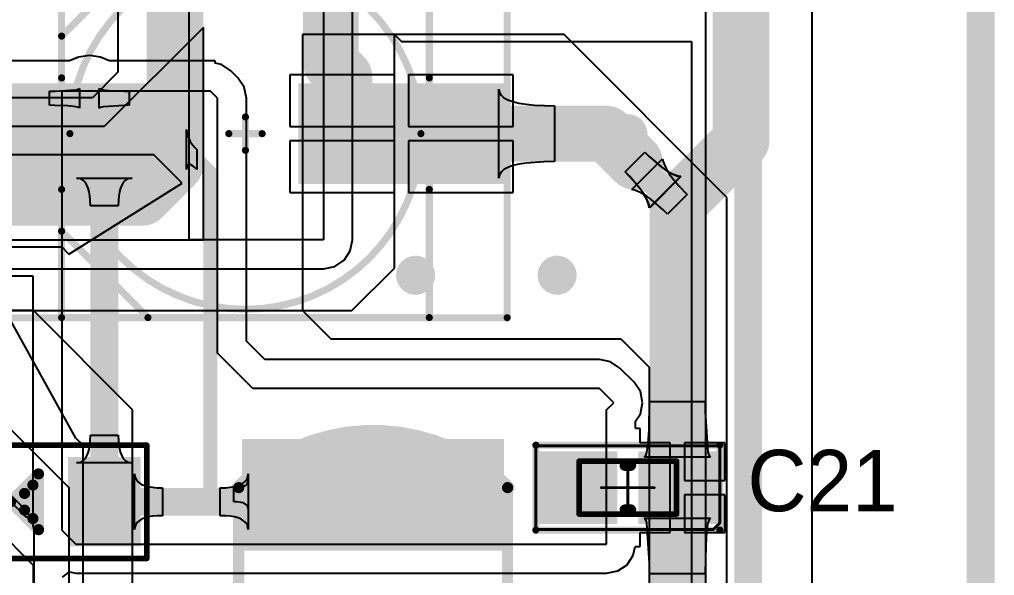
# Model space of a CAD drawing. Header units: millimetres. Extents: x -0.28 to 4.38, y -0.01 to 4.88.
# Drawn here: x 2.71 to 3.399, y 1.283 to 1.676 of the extents above; entities that cross this region are included whole.
import ezdxf

# ---------------------------------------------------------------- set-up
doc = ezdxf.new("R2010")
doc.units = ezdxf.units.MM
doc.header["$MEASUREMENT"] = 0
for name, color, linetype in [('BottomLayer', 5, 'Continuous'), ('Mechanical1', 6, 'Continuous'), ('Mechanical13', 56, 'Continuous'), ('Mechanical15', 56, 'Continuous'), ('MultiLayer', 9, 'Continuous'), ('TopLayer', 1, 'Continuous'), ('TopOverlay', 2, 'Continuous'), ('TopPaste', 8, 'Continuous'), ('TopSolder', 216, 'Continuous'), ('ViaHoleLayer', 16, 'Continuous')]:
    doc.layers.add(name, color=color, linetype=linetype)

# ---------------------------------------------------------------- blocks, each defined once
blk = doc.blocks.new('L_SMD_54')
at = {"layer": 'TopLayer'}
for points in [[(-0.05543, -0.08358), (0.01543, -0.08358), (-0.05543, 0.09358), (0.01543, 0.09358)], [(0.08457, -0.08358), (0.15543, -0.08358), (0.08457, 0.09358), (0.15543, 0.09358)]]:
    blk.add_solid(points, dxfattribs=at)
at = {"layer": 'TopOverlay', "const_width": 0.01}
for points in [[(-0.025, -0.09, -0.414214), (-0.025, 0.1)], [(0.125, 0.1, -0.414214), (0.125, -0.09)]]:
    blk.add_lwpolyline(points, format="xyb", dxfattribs=at)
at = {"layer": 'TopOverlay'}
for points, const_width in [([(-0.0275, 0.1, 1), (-0.0225, 0.1, 1)], 0.005), ([(-0.02697, 0.1, 1), (-0.02303, 0.1, 1)], 0.00394), ([(0.1225, 0.1, 1), (0.1275, 0.1, 1)], 0.005), ([(0.12303, 0.1, 1), (0.12697, 0.1, 1)], 0.00394), ([(-0.0275, -0.09, 1), (-0.0225, -0.09, 1)], 0.005), ([(-0.02697, -0.09, 1), (-0.02303, -0.09, 1)], 0.00394), ([(0.1225, -0.09, 1), (0.1275, -0.09, 1)], 0.005), ([(0.12303, -0.09, 1), (0.12697, -0.09, 1)], 0.00394)]:
    blk.add_lwpolyline(points, format="xyb", close=True, dxfattribs=dict(at, const_width=const_width))
at = {"layer": 'TopOverlay', "const_width": 0.00787}
for points in [[(-0.025, 0.1), (0.125, 0.1)], [(0.125, -0.09), (-0.025, -0.09)]]:
    blk.add_lwpolyline(points, dxfattribs=at)
at = {"layer": 'TopPaste'}
for points in [[(-0.05543, -0.08358), (0.01543, -0.08358), (-0.05543, 0.09358), (0.01543, 0.09358)], [(0.08457, -0.08358), (0.15543, -0.08358), (0.08457, 0.09358), (0.15543, 0.09358)]]:
    blk.add_solid(points, dxfattribs=at)
at = {"layer": 'TopSolder'}
for points in [[(-0.05943, -0.08758), (0.01943, -0.08758), (-0.05943, 0.09758), (0.01943, 0.09758)], [(0.08057, -0.08758), (0.15943, -0.08758), (0.08057, 0.09758), (0.15943, 0.09758)]]:
    blk.add_solid(points, dxfattribs=at)
blk = doc.blocks.new('DIO_SMD_123_56')
at = {"layer": 'TopLayer'}
for points in [[(-0.08165, 0.02756), (-0.08165, -0.02756), (-0.03835, 0.02756), (-0.03835, -0.02756)], [(0.08165, 0.02756), (0.03835, 0.02756), (0.08165, -0.02756), (0.03835, -0.02756)]]:
    blk.add_solid(points, dxfattribs=at)
at = {"layer": 'TopOverlay'}
for points, const_width in [([(-0.085, 0.03), (-0.075, 0.04)], 0.004), ([(-0.075, 0.04), (0.09, 0.04)], 0.004), ([(0.09, -0.04), (0.09, 0.04)], 0.004), ([(-0.085, -0.04), (-0.085, 0.03)], 0.004), ([(-0.01012, -0.01969), (-0.01012, 0.01969)], 0.00787), ([(-0.00618, 0), (0.0135, 0.01969)], 0.00787), ([(0.0135, -0.01969), (0.0135, 0.01969)], 0.00787), ([(0.00957, -0.01181), (0.00957, 0.01181)], 0.00787), ([(0.00366, -0.00591), (0.00366, 0.00591)], 0.00787), ([(-0.00618, 0), (0.0135, -0.01969)], 0.00787), ([(-0.085, -0.04), (0.09, -0.04)], 0.004)]:
    blk.add_lwpolyline(points, dxfattribs=dict(at, const_width=const_width))
for points, const_width in [([(-0.076, 0.04, 1), (-0.074, 0.04, 1)], 0.002), ([(-0.076, 0.04, 1), (-0.074, 0.04, 1)], 0.002), ([(0.089, 0.04, 1), (0.091, 0.04, 1)], 0.002), ([(0.089, 0.04, 1), (0.091, 0.04, 1)], 0.002), ([(-0.086, 0.03, 1), (-0.084, 0.03, 1)], 0.002), ([(-0.086, 0.03, 1), (-0.084, 0.03, 1)], 0.002), ([(-0.01209, 0.01969, 1), (-0.00815, 0.01969, 1)], 0.00394), ([(0.01154, 0.01969, 1), (0.01547, 0.01969, 1)], 0.00394), ([(0.01154, 0.01969, 1), (0.01547, 0.01969, 1)], 0.00394), ([(0.0076, 0.01181, 1), (0.01154, 0.01181, 1)], 0.00394), ([(0.00169, 0.00591, 1), (0.00563, 0.00591, 1)], 0.00394), ([(-0.00815, 0, 1), (-0.00421, 0, 1)], 0.00394), ([(-0.00815, 0, 1), (-0.00421, 0, 1)], 0.00394), ([(0.00169, -0.00591, 1), (0.00563, -0.00591, 1)], 0.00394), ([(0.0076, -0.01181, 1), (0.01154, -0.01181, 1)], 0.00394), ([(-0.01209, -0.01969, 1), (-0.00815, -0.01969, 1)], 0.00394), ([(0.01154, -0.01969, 1), (0.01547, -0.01969, 1)], 0.00394), ([(0.01154, -0.01969, 1), (0.01547, -0.01969, 1)], 0.00394), ([(-0.086, -0.04, 1), (-0.084, -0.04, 1)], 0.002), ([(-0.086, -0.04, 1), (-0.084, -0.04, 1)], 0.002), ([(0.089, -0.04, 1), (0.091, -0.04, 1)], 0.002), ([(0.089, -0.04, 1), (0.091, -0.04, 1)], 0.002)]:
    blk.add_lwpolyline(points, format="xyb", close=True, dxfattribs=dict(at, const_width=const_width))
at = {"layer": 'TopPaste'}
for points in [[(-0.08165, 0.02756), (-0.08165, -0.02756), (-0.03835, 0.02756), (-0.03835, -0.02756)], [(0.08165, 0.02756), (0.03835, 0.02756), (0.08165, -0.02756), (0.03835, -0.02756)]]:
    blk.add_solid(points, dxfattribs=at)
at = {"layer": 'TopSolder'}
for points in [[(-0.08565, 0.03156), (-0.08565, -0.03156), (-0.03435, 0.03156), (-0.03435, -0.03156)], [(0.08565, 0.03156), (0.03435, 0.03156), (0.08565, -0.03156), (0.03435, -0.03156)]]:
    blk.add_solid(points, dxfattribs=at)
blk = doc.blocks.new('CAP_ALU_SMD_6_3_7_7_2_2_78')
at = {"layer": 'Mechanical13', "const_width": 0.005}
for points in [[(-0.12992, -0.12992), (-0.12992, 0.12992)], [(-0.12992, 0.12992), (0.12992, 0.12992)], [(0.12992, -0.12992), (0.12992, 0.12992)], [(-0.12992, -0.12992), (0.12992, -0.12992)]]:
    blk.add_lwpolyline(points, dxfattribs=at)
at = {"layer": 'Mechanical13'}
for points, const_width in [([(-0.13117, 0.12992, 1), (-0.12867, 0.12992, 1)], 0.0025), ([(-0.13117, 0.12992, 1), (-0.12867, 0.12992, 1)], 0.0025), ([(0.12867, 0.12992, 1), (0.13117, 0.12992, 1)], 0.0025), ([(0.12867, 0.12992, 1), (0.13117, 0.12992, 1)], 0.0025), ([(0.12402, 0, 1), (-0.12402, 0, 1)], 0.005), ([(-0.12527, 0, 1), (-0.12277, 0, 1)], 0.0025), ([(0.12277, 0, 1), (0.12527, 0, 1)], 0.0025), ([(-0.13117, -0.12992, 1), (-0.12867, -0.12992, 1)], 0.0025), ([(-0.13117, -0.12992, 1), (-0.12867, -0.12992, 1)], 0.0025), ([(0.12867, -0.12992, 1), (0.13117, -0.12992, 1)], 0.0025), ([(0.12867, -0.12992, 1), (0.13117, -0.12992, 1)], 0.0025)]:
    blk.add_lwpolyline(points, format="xyb", close=True, dxfattribs=dict(at, const_width=const_width))
at = {"layer": 'Mechanical15', "const_width": 0.005}
for points in [[(-0.185, -0.13), (-0.185, 0.13)], [(-0.185, 0.13), (0.185, 0.13)], [(0.185, -0.13), (0.185, 0.13)], [(0, -0.01181), (0, 0.01181)], [(-0.01181, 0), (0.01181, 0)], [(-0.185, -0.13), (0.185, -0.13)]]:
    blk.add_lwpolyline(points, dxfattribs=at)
at = {"layer": 'Mechanical15', "const_width": 0.0025}
for points in [[(-0.18625, 0.13, 1), (-0.18375, 0.13, 1)], [(-0.18625, 0.13, 1), (-0.18375, 0.13, 1)], [(0.18375, 0.13, 1), (0.18625, 0.13, 1)], [(0.18375, 0.13, 1), (0.18625, 0.13, 1)], [(-0.00125, 0.01181, 1), (0.00125, 0.01181, 1)], [(-0.01306, 0, 1), (-0.01056, 0, 1)], [(0.01056, 0, 1), (0.01306, 0, 1)], [(-0.00125, -0.01181, 1), (0.00125, -0.01181, 1)], [(-0.18625, -0.13, 1), (-0.18375, -0.13, 1)], [(-0.18625, -0.13, 1), (-0.18375, -0.13, 1)], [(0.18375, -0.13, 1), (0.18625, -0.13, 1)], [(0.18375, -0.13, 1), (0.18625, -0.13, 1)]]:
    blk.add_lwpolyline(points, format="xyb", close=True, dxfattribs=at)
at = {"layer": 'TopLayer'}
for points in [[(-0.17913, -0.0315), (-0.04134, -0.0315), (-0.17913, 0.0315), (-0.04134, 0.0315)], [(0.04134, -0.0315), (0.17913, -0.0315), (0.04134, 0.0315), (0.17913, 0.0315)]]:
    blk.add_solid(points, dxfattribs=at)
at = {"layer": 'TopOverlay', "const_width": 0.005}
for points in [[(-0.12992, 0.0689), (-0.0689, 0.12992)], [(-0.0689, 0.12992), (0.12992, 0.12992)], [(0.12992, 0.03937), (0.12992, 0.12992)], [(-0.12992, 0.03937), (-0.12992, 0.0689)], [(-0.12992, -0.0689), (-0.12992, -0.03937)], [(0.12992, -0.12992), (0.12992, -0.03937)], [(-0.12992, -0.0689), (-0.0689, -0.12992)], [(-0.0689, -0.12992), (0.12992, -0.12992)]]:
    blk.add_lwpolyline(points, dxfattribs=at)
at = {"layer": 'TopOverlay', "const_width": 0.0025}
for points in [[(-0.07015, 0.12992, 1), (-0.06765, 0.12992, 1)], [(-0.07015, 0.12992, 1), (-0.06765, 0.12992, 1)], [(0.12867, 0.12992, 1), (0.13117, 0.12992, 1)], [(0.12867, 0.12992, 1), (0.13117, 0.12992, 1)], [(-0.13117, 0.0689, 1), (-0.12867, 0.0689, 1)], [(-0.13117, 0.0689, 1), (-0.12867, 0.0689, 1)], [(-0.13117, 0.03937, 1), (-0.12867, 0.03937, 1)], [(0.12867, 0.03937, 1), (0.13117, 0.03937, 1)], [(-0.13117, -0.03937, 1), (-0.12867, -0.03937, 1)], [(0.12867, -0.03937, 1), (0.13117, -0.03937, 1)], [(-0.13117, -0.0689, 1), (-0.12867, -0.0689, 1)], [(-0.13117, -0.0689, 1), (-0.12867, -0.0689, 1)], [(-0.07015, -0.12992, 1), (-0.06765, -0.12992, 1)], [(-0.07015, -0.12992, 1), (-0.06765, -0.12992, 1)], [(0.12867, -0.12992, 1), (0.13117, -0.12992, 1)], [(0.12867, -0.12992, 1), (0.13117, -0.12992, 1)]]:
    blk.add_lwpolyline(points, format="xyb", close=True, dxfattribs=at)
at = {"layer": 'TopPaste'}
for points in [[(-0.17913, -0.0315), (-0.04134, -0.0315), (-0.17913, 0.0315), (-0.04134, 0.0315)], [(0.04134, -0.0315), (0.17913, -0.0315), (0.04134, 0.0315), (0.17913, 0.0315)]]:
    blk.add_solid(points, dxfattribs=at)
at = {"layer": 'TopSolder'}
for points in [[(-0.18313, -0.0355), (-0.03734, -0.0355), (-0.18313, 0.0355), (-0.03734, 0.0355)], [(0.03734, -0.0355), (0.18313, -0.0355), (0.03734, 0.0355), (0.18313, 0.0355)]]:
    blk.add_solid(points, dxfattribs=at)
blk = doc.blocks.new('CN_SMD_0603_____80')
at = {"layer": 'Mechanical13', "const_width": 0.00394}
for points in [[(0.03445, 0.0187), (-0.03445, 0.0187)], [(-0.03445, 0.0187), (-0.03445, -0.0187)], [(0.03445, -0.0187), (0.03445, 0.0187)], [(0.03445, -0.0187), (-0.03445, -0.0187)]]:
    blk.add_lwpolyline(points, dxfattribs=at)
at = {"layer": 'Mechanical13', "const_width": 0.00197}
for points in [[(-0.03543, 0.0187, 1), (-0.03346, 0.0187, 1)], [(-0.03543, 0.0187, 1), (-0.03346, 0.0187, 1)], [(0.03346, 0.0187, 1), (0.03543, 0.0187, 1)], [(0.03346, 0.0187, 1), (0.03543, 0.0187, 1)], [(-0.03543, -0.0187, 1), (-0.03346, -0.0187, 1)], [(-0.03543, -0.0187, 1), (-0.03346, -0.0187, 1)], [(0.03346, -0.0187, 1), (0.03543, -0.0187, 1)], [(0.03346, -0.0187, 1), (0.03543, -0.0187, 1)]]:
    blk.add_lwpolyline(points, format="xyb", close=True, dxfattribs=at)
at = {"layer": 'Mechanical15', "const_width": 0.00197}
for points in [[(-0.06047, 0.02953), (-0.065, 0.025)], [(0.065, 0.02953), (-0.06047, 0.02953)], [(0.065, 0.02953), (0.065, -0.02953)], [(-0.065, 0.025), (-0.065, -0.02953)], [(0, -0.0187), (0, 0.0187)], [(0.0187, 0), (-0.0187, 0)], [(0.065, -0.02953), (-0.065, -0.02953)]]:
    blk.add_lwpolyline(points, dxfattribs=at)
at = {"layer": 'Mechanical15', "const_width": 0.000984}
for points in [[(-0.06096, 0.02953, 1), (-0.05998, 0.02953, 1)], [(-0.06096, 0.02953, 1), (-0.05998, 0.02953, 1)], [(0.06451, 0.02953, 1), (0.06549, 0.02953, 1)], [(0.06451, 0.02953, 1), (0.06549, 0.02953, 1)], [(-0.06549, 0.025, 1), (-0.06451, 0.025, 1)], [(-0.06549, 0.025, 1), (-0.06451, 0.025, 1)], [(-0.00049, 0.0187, 1), (0.00049, 0.0187, 1)], [(-0.01919, 0, 1), (-0.01821, 0, 1)], [(0.01821, 0, 1), (0.01919, 0, 1)], [(-0.00049, -0.0187, 1), (0.00049, -0.0187, 1)], [(-0.06549, -0.02953, 1), (-0.06451, -0.02953, 1)], [(-0.06549, -0.02953, 1), (-0.06451, -0.02953, 1)], [(0.06451, -0.02953, 1), (0.06549, -0.02953, 1)], [(0.06451, -0.02953, 1), (0.06549, -0.02953, 1)]]:
    blk.add_lwpolyline(points, format="xyb", close=True, dxfattribs=at)
at = {"layer": 'TopLayer'}
for points in [[(-0.01138, -0.02165), (-0.01138, 0.02165), (-0.05862, -0.02165), (-0.05862, 0.02165)], [(0.05862, -0.02165), (0.05862, 0.02165), (0.01138, -0.02165), (0.01138, 0.02165)]]:
    blk.add_solid(points, dxfattribs=at)
at = {"layer": 'TopOverlay'}
for points, const_width in [([(0.065, 0.03), (-0.065, 0.03)], 0.005), ([(-0.065, 0.03), (-0.065, -0.03)], 0.005), ([(0.065, 0.03), (0.065, -0.03)], 0.005), ([(0.00197, 0.01575), (-0.00197, 0.01575)], 0.00787), ([(0.00197, -0.01575), (-0.00197, -0.01575)], 0.00787), ([(0.065, -0.03), (-0.065, -0.03)], 0.005)]:
    blk.add_lwpolyline(points, dxfattribs=dict(at, const_width=const_width))
for points, const_width in [([(-0.06625, 0.03, 1), (-0.06375, 0.03, 1)], 0.0025), ([(-0.06625, 0.03, 1), (-0.06375, 0.03, 1)], 0.0025), ([(0.06375, 0.03, 1), (0.06625, 0.03, 1)], 0.0025), ([(0.06375, 0.03, 1), (0.06625, 0.03, 1)], 0.0025), ([(-0.00394, 0.01575, 1), (0, 0.01575, 1)], 0.00394), ([(0, 0.01575, 1), (0.00394, 0.01575, 1)], 0.00394), ([(-0.00394, -0.01575, 1), (0, -0.01575, 1)], 0.00394), ([(0, -0.01575, 1), (0.00394, -0.01575, 1)], 0.00394), ([(-0.06625, -0.03, 1), (-0.06375, -0.03, 1)], 0.0025), ([(-0.06625, -0.03, 1), (-0.06375, -0.03, 1)], 0.0025), ([(0.06375, -0.03, 1), (0.06625, -0.03, 1)], 0.0025), ([(0.06375, -0.03, 1), (0.06625, -0.03, 1)], 0.0025)]:
    blk.add_lwpolyline(points, format="xyb", close=True, dxfattribs=dict(at, const_width=const_width))
at = {"layer": 'TopPaste'}
for points in [[(-0.01138, -0.02165), (-0.01138, 0.02165), (-0.05862, -0.02165), (-0.05862, 0.02165)], [(0.05862, -0.02165), (0.05862, 0.02165), (0.01138, -0.02165), (0.01138, 0.02165)]]:
    blk.add_solid(points, dxfattribs=at)
at = {"layer": 'TopSolder'}
for points in [[(-0.00738, -0.02565), (-0.00738, 0.02565), (-0.06262, -0.02565), (-0.06262, 0.02565)], [(0.06262, -0.02565), (0.06262, 0.02565), (0.00738, -0.02565), (0.00738, 0.02565)]]:
    blk.add_solid(points, dxfattribs=at)

msp = doc.modelspace()

# ---------------------------------------------------------------- linework, layer by layer
at = {"layer": 'BottomLayer'}
for p, q in [((2.925, 2.36), (2.925, 1.52)), ((2.94539, 1.52), (2.94539, 2.36)), ((2.77965, 2.29829), (2.77965, 1.63849)), ((2.83, 1.52), (2.83, 2.16)), ((3.1949, 1.68253), (3.1949, 0.75247)), ((2.84, 1.67), (2.77, 1.6)), ((2.84, 1.52), (2.84, 1.67)), ((2.975, 1.5), (2.975, 1.665)), ((2.975, 1.665), (2.98, 1.66)), ((2.98, 1.66), (3.185, 1.66)), ((3.185, 1.66), (3.185, 0.745)), ((2.77965, 1.63849), (2.76155, 1.62039)), ((2.76155, 1.62039), (2.48, 1.62039)), ((2.77, 1.6), (2.48, 1.6)), ((2.5, 1.52), (2.84, 1.52)), ((2.925, 1.52), (2.83, 1.52)), ((2.94384, 1.5122), (2.94539, 1.52)), ((2.93942, 1.50558), (2.94384, 1.5122)), ((2.9328, 1.50116), (2.93942, 1.50558)), ((2.56812, 1.49961), (2.925, 1.49961)), ((2.925, 1.49961), (2.9328, 1.50116)), ((2.945, 1.47), (2.975, 1.5)), ((2.72, 1.47), (2.43, 1.47)), ((2.75, 1.38), (2.7, 1.47)), ((2.7, 1.47), (2.945, 1.47)), ((2.79, 1.4), (2.72, 1.47)), ((2.67, 1.42), (2.745, 1.345)), ((2.79, 1.135), (2.79, 1.4)), ((2.71442, 1.32942), (2.64942, 1.39442)), ((2.755, 1.375), (2.75, 1.38)), ((2.755, 0.93), (2.755, 1.375)), ((2.745, 1.345), (2.745, 1.135)), ((2.71884, 1.3228), (2.71442, 1.32942)), ((2.72039, 1.315), (2.71884, 1.3228)), ((2.72039, 0.49692), (2.72039, 1.315)), ((2.72039, 1.315), (2.72039, 1.315))]:
    msp.add_line(p, q, dxfattribs=at)
for points, const_width in [([(2.82, 1.57334), (2.82, 2.315)], 0.04), ([(3.225, 0.74), (3.225, 1.695)], 0.01969), ([(2.79657, 1.54991), (2.82, 1.57334)], 0.04), ([(2.51663, 1.54991), (2.79657, 1.54991)], 0.04)]:
    msp.add_lwpolyline(points, dxfattribs=dict(at, const_width=const_width))
for points, const_width in [([(3.13311, 1.595, 1), (3.14689, 1.595, 1)], 0.01378), ([(2.81, 1.57334, 1), (2.83, 1.57334, 1)], 0.02), ([(2.81, 1.57334, 1), (2.83, 1.57334, 1)], 0.02), ([(2.78657, 1.54991, 1), (2.80657, 1.54991, 1)], 0.02), ([(2.78657, 1.54991, 1), (2.80657, 1.54991, 1)], 0.02), ([(2.98311, 1.495, 1), (2.99689, 1.495, 1)], 0.01378), ([(3.08311, 1.495, 1), (3.09689, 1.495, 1)], 0.01378)]:
    msp.add_lwpolyline(points, format="xyb", close=True, dxfattribs=dict(at, const_width=const_width))
at = {"layer": 'Mechanical1'}
for const_width in [0.01969, 0.01181]:
    msp.add_lwpolyline([(3.38925, 0.15387), (3.38925, 3.61843)], dxfattribs=dict(at, const_width=const_width))
at = {"layer": 'MultiLayer', "const_width": 0.01378}
for points in [[(3.13311, 1.595, 1), (3.14689, 1.595, 1)], [(2.98311, 1.495, 1), (2.99689, 1.495, 1)], [(3.08311, 1.495, 1), (3.09689, 1.495, 1)]]:
    msp.add_lwpolyline(points, format="xyb", close=True, dxfattribs=at)
at = {"layer": 'TopLayer'}
for p, q in [((3.27, 3.05), (3.27, 0.215)), ((2.91, 1.665), (2.91, 1.47)), ((3.095, 1.665), (2.91, 1.665)), ((3.21, 1.55), (3.095, 1.665)), ((2.75174, 1.64907), (2.74551, 1.6465)), ((2.75953, 1.6501), (2.75174, 1.64907)), ((2.76732, 1.64907), (2.75953, 1.6501)), ((2.77354, 1.6465), (2.76732, 1.64907)), ((2.74551, 1.6465), (2.67063, 1.6465)), ((2.84843, 1.6465), (2.77354, 1.6465)), ((2.84843, 1.64471), (2.84843, 1.6465)), ((2.8528, 1.64384), (2.84843, 1.64471)), ((2.85942, 1.63942), (2.8528, 1.64384)), ((2.86442, 1.63442), (2.85942, 1.63942)), ((2.86884, 1.6278), (2.86442, 1.63442)), ((2.975, 1.6365), (2.9011, 1.6365)), ((2.9011, 1.6365), (2.9011, 1.6)), ((2.975, 1.6), (2.975, 1.6365)), ((3.0589, 1.6365), (2.985, 1.6365)), ((2.985, 1.6365), (2.985, 1.6)), ((3.0589, 1.6), (3.0589, 1.6365)), ((2.74984, 1.62596), (2.75109, 1.62626)), ((2.75109, 1.62626), (2.75201, 1.62659)), ((2.75201, 1.62659), (2.75257, 1.62696)), ((2.75257, 1.62696), (2.75257, 1.61304)), ((2.76648, 1.61304), (2.76648, 1.62696)), ((2.76648, 1.62696), (2.76705, 1.62659)), ((2.76705, 1.62659), (2.76796, 1.62626)), ((2.76796, 1.62626), (2.76922, 1.62596)), ((2.87039, 1.62), (2.86884, 1.6278)), ((3.04878, 1.56362), (3.04878, 1.62638)), ((3.04878, 1.62638), (3.04917, 1.62415)), ((2.73136, 1.625), (2.73504, 1.62502)), ((2.73136, 1.615), (2.73136, 1.625)), ((2.73504, 1.62502), (2.74984, 1.62596)), ((2.845, 1.625), (2.74, 1.625)), ((2.74, 1.625), (2.74, 1.315)), ((2.76922, 1.62596), (2.77082, 1.62571)), ((2.77082, 1.62571), (2.77506, 1.62531)), ((2.77506, 1.62531), (2.78401, 1.62502)), ((2.78401, 1.62502), (2.78769, 1.625)), ((2.78769, 1.625), (2.78769, 1.615)), ((2.85, 1.62), (2.845, 1.625)), ((2.85, 1.44), (2.85, 1.62)), ((2.87039, 1.56766), (2.87039, 1.62)), ((2.87039, 1.62), (2.87039, 1.62)), ((3.04917, 1.62415), (3.05035, 1.62217)), ((3.05035, 1.62217), (3.05232, 1.62041)), ((3.05232, 1.62041), (3.05508, 1.61889)), ((2.73504, 1.61498), (2.73136, 1.615)), ((2.74399, 1.61469), (2.73504, 1.61498)), ((2.74823, 1.61429), (2.74399, 1.61469)), ((2.74984, 1.61404), (2.74823, 1.61429)), ((2.75109, 1.61374), (2.74984, 1.61404)), ((2.75201, 1.61341), (2.75109, 1.61374)), ((2.75257, 1.61304), (2.75201, 1.61341)), ((2.76705, 1.61341), (2.76648, 1.61304)), ((2.76796, 1.61374), (2.76705, 1.61341)), ((2.76922, 1.61404), (2.76796, 1.61374)), ((2.78401, 1.61498), (2.76922, 1.61404)), ((2.78769, 1.615), (2.78401, 1.61498)), ((3.05508, 1.61889), (3.05862, 1.61761)), ((3.05862, 1.61761), (3.06295, 1.61656)), ((3.06295, 1.61656), (3.06807, 1.61574)), ((3.06807, 1.61574), (3.07397, 1.61515)), ((3.07397, 1.61515), (3.08815, 1.61468)), ((3.08815, 1.61468), (3.08815, 1.57532)), ((2.9011, 1.6), (2.975, 1.6)), ((2.985, 1.6), (3.0589, 1.6)), ((2.82818, 1.56972), (2.82818, 1.598)), ((2.82818, 1.598), (2.82826, 1.59661)), ((2.82826, 1.59661), (2.82847, 1.59521)), ((2.82847, 1.59521), (2.82883, 1.59381)), ((2.82883, 1.59381), (2.82934, 1.5924)), ((2.82934, 1.5924), (2.82998, 1.59099)), ((2.82998, 1.59099), (2.83077, 1.58957)), ((2.83077, 1.58957), (2.83171, 1.58815)), ((2.83171, 1.58815), (2.83279, 1.58673)), ((2.83279, 1.58673), (2.83401, 1.5853)), ((2.83401, 1.5853), (2.83538, 1.58386)), ((2.975, 1.59), (2.9011, 1.59)), ((2.9011, 1.59), (2.9011, 1.5535)), ((2.975, 1.5535), (2.975, 1.59)), ((3.0589, 1.59), (2.985, 1.59)), ((2.985, 1.59), (2.985, 1.5535)), ((3.0589, 1.5535), (3.0589, 1.59)), ((2.805, 1.58), (1.25, 1.58)), ((2.825, 1.56), (2.805, 1.58)), ((2.83538, 1.58386), (2.83538, 1.56972)), ((3.13804, 1.56804), (3.15196, 1.58196)), ((3.13804, 1.56804), (3.15196, 1.58196)), ((3.15196, 1.58196), (3.15516, 1.57884)), ((3.15196, 1.58196), (3.15509, 1.57892)), ((3.15509, 1.57892), (3.16369, 1.57156)), ((3.15516, 1.57884), (3.16386, 1.57132)), ((2.82826, 1.57101), (2.82818, 1.56972)), ((2.82847, 1.57202), (2.82826, 1.57101)), ((2.82883, 1.57274), (2.82847, 1.57202)), ((2.82934, 1.57317), (2.82883, 1.57274)), ((2.82998, 1.57331), (2.82934, 1.57317)), ((2.83077, 1.57317), (2.82998, 1.57331)), ((2.83171, 1.57274), (2.83077, 1.57317)), ((2.83279, 1.57202), (2.83171, 1.57274)), ((2.83401, 1.57101), (2.83279, 1.57202)), ((2.83538, 1.56972), (2.83401, 1.57101)), ((3.05508, 1.57111), (3.05232, 1.56959)), ((3.05862, 1.57239), (3.05508, 1.57111)), ((3.06295, 1.57344), (3.05862, 1.57239)), ((3.06807, 1.57426), (3.06295, 1.57344)), ((3.08067, 1.5752), (3.06807, 1.57426)), ((3.08815, 1.57532), (3.08067, 1.5752)), ((3.14271, 1.55545), (3.16455, 1.57729)), ((3.16369, 1.57156), (3.1663, 1.5697)), ((3.16386, 1.57132), (3.16647, 1.56943)), ((3.16455, 1.57729), (3.16491, 1.57542)), ((3.16491, 1.57542), (3.16558, 1.57341)), ((3.16558, 1.57341), (3.16656, 1.57124)), ((3.16656, 1.57124), (3.16784, 1.56893)), ((2.87049, 1.56717), (2.87039, 1.56766)), ((2.87049, 1.44835), (2.87049, 1.56717)), ((3.04917, 1.56585), (3.04878, 1.56362)), ((3.05035, 1.56783), (3.04917, 1.56585)), ((3.05232, 1.56959), (3.05035, 1.56783)), ((3.14397, 1.56179), (3.13804, 1.56804)), ((3.14108, 1.56491), (3.13804, 1.56804)), ((3.14383, 1.56191), (3.14108, 1.56491)), ((3.17739, 1.56486), (3.15514, 1.54261)), ((3.17729, 1.56455), (3.15545, 1.54271)), ((3.1663, 1.5697), (3.16878, 1.56814)), ((3.16647, 1.56943), (3.16893, 1.56784)), ((3.16784, 1.56893), (3.16943, 1.56647)), ((3.16878, 1.56814), (3.17113, 1.56687)), ((3.16893, 1.56784), (3.17124, 1.56656)), ((3.16943, 1.56647), (3.17132, 1.56386)), ((3.17113, 1.56687), (3.17334, 1.56591)), ((3.17124, 1.56656), (3.17341, 1.56558)), ((3.17334, 1.56591), (3.17543, 1.56523)), ((3.17341, 1.56558), (3.17542, 1.56491)), ((3.17542, 1.56491), (3.17729, 1.56455)), ((3.17543, 1.56523), (3.17739, 1.56486)), ((2.745, 1.51), (2.825, 1.56)), ((2.75219, 1.56343), (2.75032, 1.56362)), ((2.75032, 1.56362), (2.78968, 1.56362)), ((2.75386, 1.56284), (2.75219, 1.56343)), ((2.75533, 1.56185), (2.75386, 1.56284)), ((2.75661, 1.56047), (2.75533, 1.56185)), ((2.7577, 1.5587), (2.75661, 1.56047)), ((2.75858, 1.55654), (2.7577, 1.5587)), ((2.7823, 1.5587), (2.78142, 1.55654)), ((2.78339, 1.56047), (2.7823, 1.5587)), ((2.78467, 1.56185), (2.78339, 1.56047)), ((2.78614, 1.56284), (2.78467, 1.56185)), ((2.78781, 1.56343), (2.78614, 1.56284)), ((2.78968, 1.56362), (2.78781, 1.56343)), ((3.14844, 1.55631), (3.14383, 1.56191)), ((3.14868, 1.55614), (3.14397, 1.56179)), ((3.17132, 1.56386), (3.17603, 1.55821)), ((3.17603, 1.55821), (3.18196, 1.55196)), ((2.75927, 1.55398), (2.75858, 1.55654)), ((2.75976, 1.55103), (2.75927, 1.55398)), ((2.76006, 1.54768), (2.75976, 1.55103)), ((2.78024, 1.55103), (2.77994, 1.54768)), ((2.78073, 1.55398), (2.78024, 1.55103)), ((2.78142, 1.55654), (2.78073, 1.55398)), ((2.9011, 1.5535), (2.975, 1.5535)), ((2.985, 1.5535), (3.0589, 1.5535)), ((3.14458, 1.55509), (3.14271, 1.55545)), ((3.14659, 1.55442), (3.14458, 1.55509)), ((3.14876, 1.55344), (3.14659, 1.55442)), ((3.1503, 1.5537), (3.14844, 1.55631)), ((3.15057, 1.55353), (3.14868, 1.55614)), ((3.15107, 1.55216), (3.14876, 1.55344)), ((3.15186, 1.55122), (3.1503, 1.5537)), ((3.15216, 1.55107), (3.15057, 1.55353)), ((3.15353, 1.55057), (3.15107, 1.55216)), ((3.15313, 1.54887), (3.15186, 1.55122)), ((3.15344, 1.54876), (3.15216, 1.55107)), ((3.15614, 1.54868), (3.15353, 1.55057)), ((3.18196, 1.55196), (3.16804, 1.53804)), ((2.76016, 1.54394), (2.76006, 1.54768)), ((2.77984, 1.54394), (2.76016, 1.54394)), ((2.77994, 1.54768), (2.77984, 1.54394)), ((3.15409, 1.54666), (3.15313, 1.54887)), ((3.15442, 1.54659), (3.15344, 1.54876)), ((3.15477, 1.54457), (3.15409, 1.54666)), ((3.15509, 1.54458), (3.15442, 1.54659)), ((3.15514, 1.54261), (3.15477, 1.54457)), ((3.15545, 1.54271), (3.15509, 1.54458)), ((3.16484, 1.54116), (3.15614, 1.54868)), ((3.21, 1.125), (3.21, 1.55)), ((3.16804, 1.53804), (3.16484, 1.54116)), ((1.26476, 1.515), (2.74, 1.515)), ((2.74, 1.515), (2.745, 1.51)), ((2.54673, 1.49461), (2.71961, 1.49461)), ((2.71961, 1.49461), (2.71961, 1.32576)), ((2.91, 1.47), (2.93, 1.45)), ((2.88345, 1.43539), (2.87049, 1.44835)), ((2.93, 1.45), (3.135, 1.45)), ((3.135, 1.45), (3.155, 1.43)), ((2.875, 1.415), (2.85, 1.44)), ((3.12, 1.43539), (2.88345, 1.43539)), ((3.1278, 1.43384), (3.12, 1.43539)), ((3.13442, 1.42942), (3.1278, 1.43384)), ((3.14442, 1.41942), (3.13442, 1.42942)), ((3.155, 1.43), (3.155, 1.21)), ((3.14884, 1.4128), (3.14442, 1.41942)), ((3.12, 1.415), (2.875, 1.415)), ((3.13, 1.405), (3.12, 1.415)), ((3.15039, 1.405), (3.14884, 1.4128)), ((3.15497, 1.38582), (3.15531, 1.4059)), ((3.15531, 1.4059), (3.19469, 1.4059)), ((3.19469, 1.4059), (3.19472, 1.39842)), ((3.125, 1.4), (3.13, 1.405)), ((3.125, 1.305), (3.125, 1.4)), ((3.14884, 1.3972), (3.15039, 1.405)), ((3.14539, 1.39204), (3.14884, 1.3972)), ((3.14539, 1.38665), (3.14539, 1.39204)), ((3.19472, 1.39842), (3.19656, 1.37008)), ((3.14862, 1.38665), (3.14539, 1.38665)), ((3.14862, 1.37665), (3.14862, 1.38665)), ((3.15436, 1.37638), (3.15497, 1.38582)), ((2.75976, 1.37504), (2.76006, 1.37838)), ((2.76006, 1.37838), (2.76016, 1.38212)), ((2.76016, 1.38212), (2.77984, 1.38212)), ((2.77984, 1.38212), (2.77994, 1.37838)), ((2.77994, 1.37838), (2.78024, 1.37504)), ((2.75858, 1.36953), (2.75927, 1.37208)), ((2.75927, 1.37208), (2.75976, 1.37504)), ((2.78024, 1.37504), (2.78073, 1.37208)), ((2.78073, 1.37208), (2.78142, 1.36953)), ((3.17, 1.37665), (3.14862, 1.37665)), ((3.15344, 1.37008), (3.15394, 1.37283)), ((3.15394, 1.37283), (3.15436, 1.37638)), ((3.17, 1.345), (3.17, 1.37665)), ((3.20862, 1.37665), (3.18, 1.37665)), ((3.18, 1.37665), (3.18, 1.35)), ((3.20862, 1.35), (3.20862, 1.37665)), ((2.75533, 1.36421), (2.75661, 1.36559)), ((2.75661, 1.36559), (2.7577, 1.36736)), ((2.7577, 1.36736), (2.75858, 1.36953)), ((2.78142, 1.36953), (2.7823, 1.36736)), ((2.7823, 1.36736), (2.78339, 1.36559)), ((2.78339, 1.36559), (2.78467, 1.36421)), ((3.1515, 1.36653), (3.15222, 1.36693)), ((3.1985, 1.36653), (3.1515, 1.36653)), ((3.15222, 1.36693), (3.15287, 1.36811)), ((3.15287, 1.36811), (3.15344, 1.37008)), ((3.19656, 1.37008), (3.19713, 1.36811)), ((3.19713, 1.36811), (3.19778, 1.36693)), ((3.19778, 1.36693), (3.1985, 1.36653)), ((2.75032, 1.36244), (2.75219, 1.36264)), ((2.78968, 1.36244), (2.75032, 1.36244)), ((2.75219, 1.36264), (2.75386, 1.36323)), ((2.75386, 1.36323), (2.75533, 1.36421)), ((2.78467, 1.36421), (2.78614, 1.36323)), ((2.78614, 1.36323), (2.78781, 1.36264)), ((2.78781, 1.36264), (2.78968, 1.36244)), ((2.79141, 1.31532), (2.79141, 1.35468)), ((2.79141, 1.35468), (2.79161, 1.35281)), ((2.79161, 1.35281), (2.79221, 1.35114)), ((2.79221, 1.35114), (2.7932, 1.34967)), ((2.86987, 1.34967), (2.87087, 1.35114)), ((2.87087, 1.35114), (2.87146, 1.35281)), ((2.87146, 1.35281), (2.87166, 1.35468)), ((2.87166, 1.35468), (2.87166, 1.31532)), ((2.72, 1.29), (2.665, 1.345)), ((2.71499, 1.32385), (2.69165, 1.34718)), ((2.7932, 1.34967), (2.79458, 1.34839)), ((2.79458, 1.34839), (2.79636, 1.3473)), ((2.79636, 1.3473), (2.79854, 1.34642)), ((2.79854, 1.34642), (2.80112, 1.34573)), ((2.80112, 1.34573), (2.80409, 1.34524)), ((2.80409, 1.34524), (2.80746, 1.34494)), ((2.80746, 1.34494), (2.81122, 1.34484)), ((2.81122, 1.34484), (2.81122, 1.32516)), ((2.85185, 1.34484), (2.85562, 1.34494)), ((2.85185, 1.32516), (2.85185, 1.34484)), ((2.85562, 1.34494), (2.85898, 1.34524)), ((2.85898, 1.34524), (2.86195, 1.34573)), ((2.86154, 1.345), (2.86346, 1.34505)), ((2.86154, 1.335), (2.86154, 1.345)), ((2.86195, 1.34573), (2.86453, 1.34642)), ((2.86346, 1.34505), (2.86518, 1.3452)), ((2.86453, 1.34642), (2.86671, 1.3473)), ((2.86518, 1.3452), (2.8667, 1.34545)), ((2.8667, 1.34545), (2.86801, 1.3458)), ((2.86671, 1.3473), (2.86849, 1.34839)), ((2.86801, 1.3458), (2.86913, 1.34625)), ((2.86849, 1.34839), (2.86987, 1.34967)), ((2.86913, 1.34625), (2.87004, 1.3468)), ((2.87004, 1.3468), (2.87075, 1.34745)), ((2.87075, 1.34745), (2.87125, 1.3482)), ((2.87125, 1.3482), (2.87156, 1.34905)), ((2.87156, 1.34905), (2.87166, 1.35)), ((2.87166, 1.35), (2.87166, 1.33)), ((3.17, 1.31335), (3.17, 1.345)), ((3.18, 1.35), (3.20862, 1.35)), ((3.20862, 1.34), (3.18, 1.34)), ((3.18, 1.34), (3.18, 1.31335)), ((3.20862, 1.31335), (3.20862, 1.34)), ((2.86346, 1.33495), (2.86154, 1.335)), ((2.86518, 1.3348), (2.86346, 1.33495)), ((2.8667, 1.33455), (2.86518, 1.3348)), ((2.86801, 1.3342), (2.8667, 1.33455)), ((2.86913, 1.33375), (2.86801, 1.3342)), ((2.87004, 1.3332), (2.86913, 1.33375)), ((2.87075, 1.33255), (2.87004, 1.3332)), ((2.87125, 1.3318), (2.87075, 1.33255)), ((2.87156, 1.33095), (2.87125, 1.3318)), ((2.87166, 1.33), (2.87156, 1.33095)), ((2.71961, 1.32576), (2.71499, 1.32385)), ((2.79854, 1.32358), (2.79636, 1.3227)), ((2.80112, 1.32427), (2.79854, 1.32358)), ((2.80409, 1.32476), (2.80112, 1.32427)), ((2.80746, 1.32506), (2.80409, 1.32476)), ((2.81122, 1.32516), (2.80746, 1.32506)), ((2.85562, 1.32506), (2.85185, 1.32516)), ((2.85898, 1.32476), (2.85562, 1.32506)), ((2.86195, 1.32427), (2.85898, 1.32476)), ((2.86453, 1.32358), (2.86195, 1.32427)), ((2.86671, 1.3227), (2.86453, 1.32358)), ((3.15222, 1.32307), (3.1515, 1.32347)), ((3.1515, 1.32347), (3.1985, 1.32347)), ((3.15287, 1.32189), (3.15222, 1.32307)), ((3.19778, 1.32307), (3.19713, 1.32189)), ((3.1985, 1.32347), (3.19778, 1.32307)), ((2.79161, 1.31719), (2.79141, 1.31532)), ((2.79221, 1.31886), (2.79161, 1.31719)), ((2.7932, 1.32033), (2.79221, 1.31886)), ((2.79458, 1.32161), (2.7932, 1.32033)), ((2.79636, 1.3227), (2.79458, 1.32161)), ((2.86849, 1.32161), (2.86671, 1.3227)), ((2.86987, 1.32033), (2.86849, 1.32161)), ((2.87087, 1.31886), (2.86987, 1.32033)), ((2.87146, 1.31719), (2.87087, 1.31886)), ((2.87166, 1.31532), (2.87146, 1.31719)), ((3.15344, 1.31992), (3.15287, 1.32189)), ((3.15528, 1.29158), (3.15344, 1.31992)), ((3.19606, 1.31717), (3.19564, 1.31362)), ((3.19656, 1.31992), (3.19606, 1.31717)), ((3.19713, 1.32189), (3.19656, 1.31992)), ((2.74, 1.315), (2.75, 1.305)), ((3.14862, 1.30335), (3.14862, 1.31335)), ((3.14862, 1.31335), (3.17, 1.31335)), ((3.18, 1.31335), (3.20862, 1.31335)), ((3.19564, 1.31362), (3.19503, 1.30418)), ((2.75, 1.305), (3.125, 1.305)), ((3.14384, 1.2972), (3.14506, 1.30335)), ((3.14506, 1.30335), (3.14862, 1.30335)), ((3.19503, 1.30418), (3.19469, 1.2841)), ((3.13942, 1.29058), (3.14384, 1.2972)), ((2.72, 1.1), (2.72, 1.29)), ((3.1328, 1.28616), (3.13942, 1.29058)), ((3.15531, 1.2841), (3.15528, 1.29158)), ((2.74039, 1.28181), (2.74539, 1.28552)), ((2.74539, 1.28552), (2.75, 1.28461)), ((2.75, 1.28461), (2.85142, 1.28461)), ((2.85142, 1.28461), (2.85142, 1.28457)), ((2.85142, 1.28457), (3.06858, 1.28457)), ((3.06858, 1.28457), (3.06858, 1.28461)), ((3.06858, 1.28461), (3.125, 1.28461)), ((3.125, 1.28461), (3.1328, 1.28616)), ((3.19469, 1.2841), (3.15531, 1.2841))]:
    msp.add_line(p, q, dxfattribs=at)
for points, const_width in [([(3.22, 1.59), (3.22, 3.105)], 0.04), ([(2.93, 1.645), (2.93, 1.875)], 0.03937), ([(2.93, 1.645), (2.93969, 1.63531)], 0.03937), ([(2.93969, 1.60681), (2.93969, 1.63531)], 0.03937), ([(2.75953, 1.595), (2.75953, 1.62)], 0.01969), ([(2.93969, 1.60681), (2.9515, 1.595)], 0.03937), ([(2.66236, 1.565), (2.71736, 1.62)], 0.01), ([(2.71736, 1.62), (2.75953, 1.62)], 0.01), ([(2.75953, 1.62), (2.79217, 1.62)], 0.01), ([(2.79217, 1.62), (2.845, 1.56717)], 0.01), ([(2.9515, 1.595), (2.98, 1.595)], 0.03937), ([(3.00631, 1.595), (3.125, 1.595)], 0.03937), ([(3.125, 1.595), (3.145, 1.575)], 0.03937), ([(3.175, 1.545), (3.22, 1.59)], 0.04), ([(2.75953, 1.595), (2.77, 1.58453)], 0.01969), ([(2.77, 1.335), (2.77, 1.58453)], 0.01969), ([(3.145, 1.575), (3.175, 1.545)], 0.01969), ([(2.845, 1.34), (2.845, 1.56717)], 0.01), ([(3.175, 1.345), (3.175, 1.545)], 0.03937), ([(3.175, 1.18591), (3.175, 1.345)], 0.03937), ([(2.77, 1.335), (2.845, 1.335)], 0.01969), ([(2.845, 1.335), (2.905, 1.335)], 0.01969), ([(2.845, 1.34), (2.91, 1.34)], 0.01), ([(3.105, 1.345), (3.12074, 1.32926)], 0.01)]:
    msp.add_lwpolyline(points, dxfattribs=dict(at, const_width=const_width))
for points, const_width in [([(2.92016, 1.645, 1), (2.93984, 1.645, 1)], 0.01969), ([(2.92016, 1.645, 1), (2.93984, 1.645, 1)], 0.01969), ([(2.92984, 1.63531, 1), (2.94953, 1.63531, 1)], 0.01969), ([(2.92984, 1.63531, 1), (2.94953, 1.63531, 1)], 0.01969), ([(2.75461, 1.62, 1), (2.76445, 1.62, 1)], 0.00984), ([(2.92984, 1.60681, 1), (2.94953, 1.60681, 1)], 0.01969), ([(2.92984, 1.60681, 1), (2.94953, 1.60681, 1)], 0.01969), ([(2.71486, 1.62, 1), (2.71986, 1.62, 1)], 0.005), ([(2.71486, 1.62, 1), (2.71986, 1.62, 1)], 0.005), ([(2.75703, 1.62, 1), (2.76203, 1.62, 1)], 0.005), ([(2.75703, 1.62, 1), (2.76203, 1.62, 1)], 0.005), ([(2.78967, 1.62, 1), (2.79467, 1.62, 1)], 0.005), ([(2.78967, 1.62, 1), (2.79467, 1.62, 1)], 0.005), ([(2.94165, 1.595, 1), (2.96134, 1.595, 1)], 0.01969), ([(2.94165, 1.595, 1), (2.96134, 1.595, 1)], 0.01969), ([(2.97016, 1.595, 1), (2.98984, 1.595, 1)], 0.01969), ([(2.99646, 1.595, 1), (3.01615, 1.595, 1)], 0.01969), ([(3.11516, 1.595, 1), (3.13484, 1.595, 1)], 0.01969), ([(3.11516, 1.595, 1), (3.13484, 1.595, 1)], 0.01969), ([(3.13311, 1.595, 1), (3.14689, 1.595, 1)], 0.01378), ([(3.21, 1.59, 1), (3.23, 1.59, 1)], 0.02), ([(3.21, 1.59, 1), (3.23, 1.59, 1)], 0.02), ([(2.75461, 1.595, 1), (2.76445, 1.595, 1)], 0.00984), ([(2.75461, 1.595, 1), (2.76445, 1.595, 1)], 0.00984), ([(2.76508, 1.58453, 1), (2.77492, 1.58453, 1)], 0.00984), ([(2.76508, 1.58453, 1), (2.77492, 1.58453, 1)], 0.00984), ([(3.13516, 1.575, 1), (3.15484, 1.575, 1)], 0.01969), ([(3.14008, 1.575, 1), (3.14992, 1.575, 1)], 0.00984), ([(2.8425, 1.56717, 1), (2.8475, 1.56717, 1)], 0.005), ([(2.8425, 1.56717, 1), (2.8475, 1.56717, 1)], 0.005), ([(3.165, 1.545, 1), (3.185, 1.545, 1)], 0.02), ([(3.16516, 1.545, 1), (3.18484, 1.545, 1)], 0.01969), ([(3.17008, 1.545, 1), (3.17992, 1.545, 1)], 0.00984), ([(2.98311, 1.495, 1), (2.99689, 1.495, 1)], 0.01378), ([(3.08311, 1.495, 1), (3.09689, 1.495, 1)], 0.01378), ([(3.16516, 1.345, 1), (3.18484, 1.345, 1)], 0.01969), ([(3.16516, 1.345, 1), (3.18484, 1.345, 1)], 0.01969), ([(2.76508, 1.335, 1), (2.77492, 1.335, 1)], 0.00984), ([(2.76508, 1.335, 1), (2.77492, 1.335, 1)], 0.00984), ([(2.84008, 1.335, 1), (2.84992, 1.335, 1)], 0.00984), ([(2.84008, 1.335, 1), (2.84992, 1.335, 1)], 0.00984), ([(2.8425, 1.34, 1), (2.8475, 1.34, 1)], 0.005), ([(2.8425, 1.34, 1), (2.8475, 1.34, 1)], 0.005), ([(2.90008, 1.335, 1), (2.90992, 1.335, 1)], 0.00984), ([(2.9075, 1.34, 1), (2.9125, 1.34, 1)], 0.005), ([(3.1025, 1.345, 1), (3.1075, 1.345, 1)], 0.005), ([(3.11824, 1.32926, 1), (3.12324, 1.32926, 1)], 0.005)]:
    msp.add_lwpolyline(points, format="xyb", close=True, dxfattribs=dict(at, const_width=const_width))
at = {"layer": 'ViaHoleLayer', "const_width": 0.00787}
for points in [[(3.13606, 1.595, 1), (3.14394, 1.595, 1)], [(2.98606, 1.495, 1), (2.99394, 1.495, 1)], [(3.08606, 1.495, 1), (3.09394, 1.495, 1)]]:
    msp.add_lwpolyline(points, format="xyb", close=True, dxfattribs=at)

# ---------------------------------------------------------------- block references
for name, p, rotation in [('CAP_ALU_SMD_6_3_7_7_2_2_78', (2.86976, 1.595), 360), ('L_SMD_54', (2.965, 1.22), 90), ('DIO_SMD_123_56', (2.71, 1.335), 360), ('CN_SMD_0603_____80', (3.14, 1.345), 180)]:
    msp.add_blockref(name, p, dxfattribs=dict(rotation=rotation))

# ---------------------------------------------------------------- texts
at = {"layer": 'TopOverlay'}
msp.add_text('C21', height=0.043307, dxfattribs=at).set_placement((3.22449, 1.32835))

doc.saveas('drawing.dxf')
